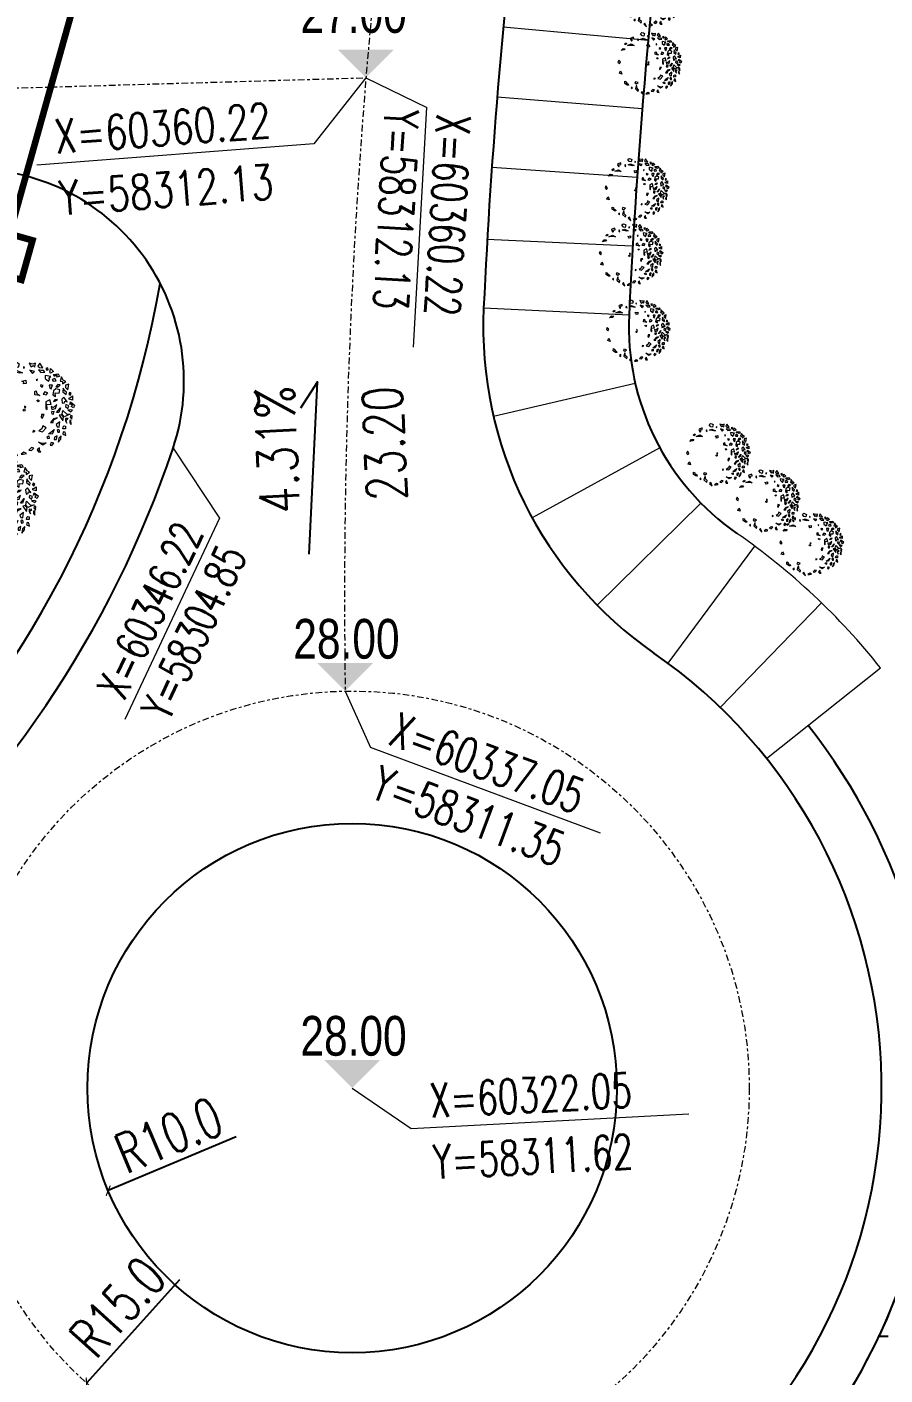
# Model space of a CAD drawing. Header units: inches. Extents: x 393 to 1582, y 246 to 1188.
# Drawn here: x 1263.3 to 1295.8, y 520.4 to 571.3 of the extents above; entities that cross this region are included whole.
import ezdxf

# ---------------------------------------------------------------- set-up
doc = ezdxf.new("R2010")
doc.units = ezdxf.units.IN
doc.header["$MEASUREMENT"] = 0
for name, pattern in [('ACAD_ISO10W100', [18.5, 12, -3, 0.5, -3]), ('CENTERX2', [4, 2.5, -0.5, 0.5, -0.5]), ('DASHED2', [0.375, 0.25, -0.125]), ('DOTE', [2.4200000000000004, 2, -0.2, 0.02, -0.2])]:
    doc.linetypes.add(name, pattern=pattern)
for name, color, linetype in [('ELEV', 1, 'Continuous'), ('JIAJU', 8, 'Continuous'), ('ROAD-TEXT', 4, 'Continuous'), ('roadradiu', 3, 'Continuous'), ('车库边线', 4, 'DOTE')]:
    doc.layers.add(name, color=color, linetype=linetype)
for name, color, linetype, lineweight in [('parking', 30, 'Continuous', 18), ('ROAD', 1, 'Continuous', 25), ('ROAD-CENTER', 7, 'CENTERX2', 18), ('ROAD-ZB', 4, 'Continuous', 15), ('树', 84, 'Continuous', 15)]:
    doc.layers.add(name, color=color, linetype=linetype, lineweight=lineweight)
doc.styles.add('DIM_FONT', font='SIMPLEX.shx', dxfattribs={"width": 0.8})
doc.styles.add('FLS', font='', dxfattribs={"width": 0.8})
doc.styles.add('HZ', font='simplex.shx', dxfattribs={"width": 0.7, "bigfont": 'hztxt.shx'})
doc.styles.add('HZTXT', font='simplex.shx', dxfattribs={"width": 0.75, "bigfont": 'hztxt.shx'})
doc.styles.get('FLS').set_extended_font_data('创艺繁隶书')
doc.dimstyles.new('NORMAL', dxfattribs={"dimtxt": 1.5, "dimasz": 0.3, "dimexe": 0.5, "dimexo": 0.3, "dimgap": 0.3, "dimtad": 1, "dimdec": 1, "dimzin": 1, "dimdsep": 46, "dimtxsty": 'HZ', "dimblk": 'ARCHTICK', "dimcen": 0, "dimclrt": 256, "dimadec": 0, "dimazin": 0, "dimtfac": 1, "dimtdec": 1, "dimtofl": 0, "dimtmove": 0, "dimatfit": 3, "dimldrblk": 'ARCHTICK', "dimfxl": 1, "dimtolj": 2, "dimtzin": 0, "dimarcsym": 0})

# ---------------------------------------------------------------- blocks, each defined once
blk = doc.blocks.new('GPPMTR01')
at = {"color": 0, "linetype": 'ByBlock'}
for points in [[(-0.2629462692984232, 0.454108427604193), (-0.2695533092463437, 0.4313884525779524), (-0.2483370891198075, 0.4311201640620341), (-0.2432341611944081, 0.4469651677472525)], [(-0.2145521100269007, 0.4434206345124865), (-0.2184191251649934, 0.4556669115755305), (-0.2419983376878054, 0.4750564484955148), (-0.1986527343928656, 0.4861755566688856), (-0.1987071956223864, 0.4485234731571818)], [(-0.1729788179896959, 0.4688807236292588), (-0.150794902167208, 0.5179200252688432), (-0.1200180935509205, 0.5164702851951389), (-0.1281290401757423, 0.4868748031436516), (-0.1436516690944788, 0.4982079171648279), (-0.1508493276844472, 0.4802681203185478), (-0.1448875640256448, 0.4701165471358614)], [(-0.1272703740756771, 0.4608785833985634), (-0.1326957303359808, 0.4285977163281774), (-0.1114795727059376, 0.4283294278122592), (-0.09649355653131922, 0.4594289326055634)], [(-0.1056669167511069, 0.5301077341899761), (-0.07307951152553828, 0.4959264380514251), (-0.0582670498972972, 0.5149161759783037), (-0.03456719235899085, 0.5035222617976133), (-0.03752968682737597, 0.5452995602437609), (-0.06419210400898144, 0.5301077341899761)], [(-0.03752968682737597, 0.4769368786859544), (-0.05530456435698251, 0.4541493181666856), (-0.04345459541151248, 0.4237658446205244), (-0.03160469789060575, 0.438957581393605)], [(0.006907685558048658, 0.4427555825474032), (-0.02567971788190592, 0.412372109001242), (-0.01975480036969901, 0.3819886354550809), (0.01579508861057028, 0.3516052511896238), (0.04541999758213975, 0.3667969879627044), (0.009870108601870453, 0.385786547328175), (0.03357012684544426, 0.4199680220281344)], [(0.00488750428143043, 0.5591320875771277), (-0.004942283387421384, 0.522511999724492), (0.01579508861057028, 0.5111181748245056), (0.0513449329504875, 0.5187139985706939)], [(0.009870108601870453, 0.4845326131514385), (0.04245748525761382, 0.4617451419128738), (0.08393238995886458, 0.4769368786859544), (0.06615749457311718, 0.4921286154590351), (0.04245748525761382, 0.4845326131514385)], [(0.1046697083884338, 0.5301077341899761), (0.08393238995886458, 0.5187139985706939), (0.09874477302008597, 0.5035222617976133), (0.1135572453620115, 0.5111181748245056)], [(0.1579945731070841, 0.4465534051397933), (0.09578226069556005, 0.4427555825474032), (0.1046697083884338, 0.412372109001242), (0.1461445238089803, 0.3933825496357715), (0.1550320607825582, 0.4161701101550404), (0.1402195884406326, 0.4275638457743227)], [(0.1313321407477589, 0.4883306143052368), (0.1372570761161067, 0.4997244392052232), (0.1342946530722849, 0.5301077341899761), (0.1728069561683055, 0.5073201736707073), (0.1461445238089803, 0.4807347905590486)], [(0.1787319808173574, 0.4769368786859544), (0.2290943332114818, 0.4959264380514251), (0.2498317409217552, 0.4731388775321562), (0.22316930856243, 0.4579471407590756), (0.2202067962379041, 0.4769368786859544), (0.2024319008521567, 0.4693410549397661), (0.1994693885276307, 0.4579471407590756)], [(0.2053944131766826, 0.438957581393605), (0.1787319808173574, 0.4199680220281344), (0.1935443638785789, 0.4047762852550539), (0.2261316423255476, 0.4161701101550404)], [(0.2676065470267984, 0.4503514062935914), (0.2527940746848728, 0.4351595802398068), (0.2409442932288814, 0.4085741078474439), (0.2735316609565545, 0.4275638457743227)], [(-0.4116768515759224, 0.3053779346073979), (-0.3644640545814815, 0.3042507657177246), (-0.3674178173970024, 0.3281527279859759), (-0.342602870648292, 0.3368543825335497), (-0.374238595350616, 0.3643005209137503), (-0.3823495687596492, 0.3347051281429671)], [(-0.3540263367420504, 0.4040750746047969), (-0.3350825783777999, 0.3712300427649974), (-0.3123625140708551, 0.3778369041515095), (-0.2925959447373191, 0.4083456385255687)], [(-0.3041535997293888, 0.3098280420241803), (-0.3426659028254095, 0.2718487447318308), (-0.2982286643610411, 0.2794445684780191)], [(-0.2977531553308311, 0.3548484620479426), (-0.258597227638719, 0.3617780731798937), (-0.2400121991436729, 0.4018472531945776), (-0.2633232124312709, 0.4000208378301383), (-0.2747105198398557, 0.3778912761003262)], [(-0.2152789442392437, 0.2946363052510997), (-0.2152789442392437, 0.2756465673242208), (-0.20639149654637, 0.2832424803511132)], [(-0.1661580400360822, 0.4327330199821884), (-0.2074632221187771, 0.3860567107388801), (-0.1796944232738414, 0.3708567601410193), (-0.136939751103414, 0.3867562250557586), (-0.1467685834687316, 0.4091538967400805), (-0.1652991596623272, 0.406736532394988)], [(-0.1234417942807135, 0.3136259538972744), (-0.144179228775198, 0.2946363052510997), (-0.1352917542981131, 0.2870404815049115), (-0.1145543912281919, 0.2946363052510997)], [(-0.0790044942126592, 0.4009782841012556), (-0.09677937084945872, 0.3705949891165027), (-0.06419210400898144, 0.3592010749358121), (-0.0493795843482827, 0.3705949891165027)], [(-0.03160469789060575, 0.3174239550510727), (-0.0582670498972972, 0.2946363052510997), (-0.04345459541151248, 0.2642529209856426), (-0.02271722341352081, 0.2908384826587097)], [(0.04541999758213975, 0.2946363052510997), (0.04245748525761382, 0.249061184212562), (0.1046697083884338, 0.2110818869202126), (0.1194821807303593, 0.2186777106664009), (0.06911991761693899, 0.245263272339468), (0.09578226069556005, 0.2832424803511132)], [(0.08393238995886458, 0.3705949891165027), (0.07208242994146492, 0.3440093381627315), (0.08096987763433859, 0.3212217776434627), (0.08393238995886458, 0.3440093381627315)], [(0.128369628423233, 0.3364135144165433), (0.1372570761161067, 0.2870404815049115), (0.1135572453620115, 0.2718487447318308), (0.1461445238089803, 0.2604549198318444), (0.1579945731070841, 0.3022322182779921)], [(0.1994693885276307, 0.2908384826587097), (0.1787319808173574, 0.3516052511896238), (0.2113193485450304, 0.3098280420241803)], [(0.2142818608695563, 0.3592010749358121), (0.2735316609565545, 0.3743928117088927), (0.2913064670615976, 0.4085741078474439), (0.282419019368724, 0.3364135144165433), (0.2468692285972292, 0.332615513262745)], [(0.2498317409217552, 0.3250197787972609), (0.2409442932288814, 0.2984342171241938), (0.312043874771871, 0.3022322182779921), (0.282419019368724, 0.3288176013896509)], [(0.3150063870963969, 0.4161701101550404), (0.3061189394035232, 0.4009782841012556), (0.3179688994209229, 0.3895845484819733), (0.3475938441047739, 0.3933825496357715)], [(0.3209314117454488, 0.3629990760896104), (0.3061189394035232, 0.3402115155703414), (0.3268563471137964, 0.3250197787972609), (0.3564812917976476, 0.3250197787972609), (0.3268563471137964, 0.3364135144165433)], [(0.3505561778678916, 0.3819886354550809), (0.3475938441047739, 0.3705949891165027), (0.3683312518150473, 0.3554030737820138), (0.3920310825691424, 0.3592010749358121)], [(0.3861060579200905, 0.2566570079587503), (0.3683312518150473, 0.2718487447318308), (0.3653687394905213, 0.2870404815049115), (0.377218699507921, 0.2984342171241938), (0.4009186195427203, 0.2832424803511132)], [(-0.481902910709679, 0.195890150147132), (-0.4611655029994058, 0.2072838857664143), (-0.4315405583155546, 0.1769005015009573), (-0.4522780553065321, 0.1541129409816885), (-0.4937528707270786, 0.1503151183892985), (-0.4996778060954264, 0.1769005015009573)], [(-0.4167280859736291, 0.1085378199431508), (-0.4108031506052814, 0.1503151183892985), (-0.357478375167335, 0.188294415681648), (-0.3693283351847346, 0.1617088540085809)], [(-0.393028255219534, 0.2414652711856697), (-0.4078407275614596, 0.2300714462856832), (-0.3959906782633557, 0.2262735344125891)], [(-0.2834161920191156, 0.1389212042086079), (-0.2686037196771899, 0.1806984133740515), (-0.2389788642740429, 0.165506765881675), (-0.2478663119669166, 0.1389212042086079), (-0.2626787843088422, 0.1503151183892985)], [(-0.06419210400898144, 0.2072838857664143), (-0.08492947332855197, 0.1844964145278497), (-0.1145543912281919, 0.2034859738933202), (-0.1145543912281919, 0.2186777106664009), (-0.08492947332855197, 0.2072838857664143), (-0.0523420698885974, 0.2262735344125891)], [(-0.01975480036969901, 0.188294415681648), (-0.007904768927736073, 0.1920922382740379), (0.0009827055493488537, 0.1769005015009573), (-0.01975480036969901, 0.1693046777547691)], [(0.1520696377387363, 0.1617088540085809), (0.1372570761161067, 0.1389212042086079), (0.1579945731070841, 0.1199316448431374), (0.1757694684928315, 0.1275274685893256), (0.1609570854316101, 0.1427192053624062)], [(0.1787319808173574, 0.2718487447318308), (0.1668820207999577, 0.245263272339468), (0.1846569161857051, 0.2376674485932797), (0.1994693885276307, 0.252859006804952)], [(0.2527940746848728, 0.2680509221394409), (0.2409442932288814, 0.2262735344125891), (0.2587190993339247, 0.1769005015009573), (0.2735316609565545, 0.2034859738933202), (0.2527940746848728, 0.2186777106664009)], [(0.3031564270789972, 0.2680509221394409), (0.3090814517280491, 0.2186777106664009), (0.3357438840873743, 0.2148798880740108), (0.3505561778678916, 0.2338694474394814)], [(0.3475938441047739, 0.173102500347159), (0.377218699507921, 0.1275274685893256), (0.3564812917976476, 0.09714408432386853), (0.3535187794731217, 0.1275274685893256)], [(0.4009186195427203, 0.2072838857664143), (0.3831435455955646, 0.2186777106664009), (0.3653687394905213, 0.2110818869202126), (0.3683312518150473, 0.195890150147132), (0.3920310825691424, 0.1920922382740379)], [(0.430543385665163, 0.2604549198318444), (0.4186934256477634, 0.245263272339468), (0.436468499594919, 0.2300714462856832), (0.466093354998066, 0.249061184212562)], [(0.4216559379722892, 0.165506765881675), (0.4186934256477634, 0.1351233816162179), (0.4394309226387408, 0.1199316448431374), (0.4512808826561406, 0.1389212042086079)], [(0.4423933456825628, 0.2034859738933202), (0.4512808826561406, 0.1693046777547691), (0.4868307627083394, 0.1389212042086079), (0.4720182903664139, 0.1806984133740515)], [(-0.481902910709679, 0.01358969277719271), (-0.5056028307444783, 0.02498341946840464), (-0.514490278437352, -0.02438975629235373), (-0.5056028307444783, -0.03578347851953046), (-0.4641280153239317, -0.03578347851953046), (-0.4700529506922794, -0.02438975629235373), (-0.4937528707270786, -0.01679382540932053)], [(-0.4463530306574802, 0.07055861193150559), (-0.4315405583155546, 0.05536669659701674), (-0.4137656629298072, 0.06676061077770734)], [(-0.01975480036969901, 0.03257914500581832), (-0.03456719235899085, 0.02498341946840464), (-0.02567971788190592, 0.01738756000993476), (-0.013829686439943, 0.0211854183146064)], [(0.2498317409217552, 0.08575017014317791), (0.2705691486320285, 0.06296269890461323), (0.2735316609565545, 0.0211854183146064), (0.3031564270789972, 0.05156886507655634), (0.2853815316932499, 0.1085378199431508)], [(0.4009186195427203, 0.07815434639698968), (0.3979561964988984, 0.06296269890461323), (0.3742561871833951, 0.06676061077770734), (0.377218699507921, 0.08954817129697619)], [(0.4275809626213412, 0.02498341946840464), (0.430543385665163, -0.02059175513855549), (0.377218699507921, -0.04337927101747224), (0.4098059779548898, -0.01299595817657849)], [(0.4512808826561406, 0.07435643452389558), (0.469055867322592, 0.05156886507655634), (0.4838683396645175, 0.06296269890461323), (0.4720182903664139, 0.09334617245077441)], [(-0.4670904383677534, -0.130731699430228), (-0.4641280153239317, -0.1573171718225909), (-0.481902910709679, -0.1535192599494968), (-0.4848654230342049, -0.1269337875571338)], [(-0.4374655829646065, -0.130731699430228), (-0.4285781352717328, -0.06616685832095229), (-0.3811782952021343, -0.03958140735595835), (-0.4078407275614596, -0.07756064750865711)], [(0.2557565870093988, -0.01299595817657849), (0.2409442932288814, -0.02818761638263944), (0.2527940746848728, -0.03958140735595835)], [(0.4068436441917722, -0.1193378923863823), (0.3890685702446164, -0.1383276124571204), (0.3979561964988984, -0.1763068204687656), (0.4186934256477634, -0.1535192599494968)], [(0.436468499594919, -0.06616685832095229), (0.4423933456825628, -0.09655030508290223), (0.466093354998066, -0.09655030508290223), (0.4809058273399915, -0.07376278920398549), (0.4601683303490142, -0.07756064750865711)], [(-0.4196906875788592, -0.2598612387996526), (-0.4315405583155546, -0.218083940353505), (-0.4108031506052814, -0.1877006453687521), (-0.4019157029124076, -0.214286117761115), (-0.4108031506052814, -0.2294777652534915)], [(0.1698444438437796, -0.2864467111920156), (0.1372570761161067, -0.3168301847381768), (0.1491071254142104, -0.3358198333843515), (0.1757694684928315, -0.3206280966112709)], [(0.4157310026039416, -0.218083940353505), (0.3890685702446164, -0.2332757664072897), (0.3920310825691424, -0.271254974418935), (0.4068436441917722, -0.2484675031803703)], [(-0.265641207352664, -0.3662033069305126), (-0.3041535997293888, -0.3737991306767008), (-0.2834161920191156, -0.4003846030690638), (-0.2508288242914426, -0.3927886900421714)], [(0.1876194285102311, -0.4307679873345209), (0.2113193485450304, -0.4231721635883326), (0.1876194285102311, -0.407980426815252)], [(0.2053944131766826, -0.3320219215112574), (0.1994693885276307, -0.3434156571305397), (0.2350192685798296, -0.377597042549795), (0.2942689793861236, -0.3586073046229161), (0.2735316609565545, -0.3396177452574455), (0.2350192685798296, -0.3510115701574321)], [(0.3268563471137964, -0.3054363598381903), (0.3327813717628483, -0.3282239203574591), (0.3890685702446164, -0.3130322728650827)], [(-0.1145543912281919, -0.4725451964999643), (-0.1382542487664982, -0.4383639003614132), (-0.1056669167511069, -0.4383639003614132), (-0.08492947332855197, -0.4459597241076015)], [(0.07208242994146492, -0.4801410202461526), (0.04245748525761382, -0.461151460880682), (0.06023238064336118, -0.4497577252613997), (0.06615749457311718, -0.4535556371344939), (0.09578226069556005, -0.4535556371344939), (0.09578226069556005, -0.4383639003614132), (0.1254072053794111, -0.4421618122345073), (0.1135572453620115, -0.461151460880682)]]:
    blk.add_lwpolyline(points, close=True, dxfattribs=at)
blk.add_circle((0, 0), 0.01003491861934691, dxfattribs=at)
blk = doc.blocks.new('_ARCHTICK')
at = {"color": 0, "linetype": 'ByBlock', "const_width": 0.15}
blk.add_lwpolyline([(-0.5, -0.5), (0.5, 0.5)], dxfattribs=at)
blk = doc.blocks.new('*D229')
at = {"layer": 'DEFPOINTS', "color": 0, "ltscale": 0.3, "transparency": 16777216}
for p in [(1275.635495153534, 531.2640353297384), (1266.416704065619, 527.3892590942479)]:
    blk.add_point(p, dxfattribs=at)
at = {"layer": 'roadradiu', "color": 0, "lineweight": -2, "ltscale": 0.3, "transparency": 16777216}
blk.add_line((1271.256569386841, 529.4235166179086), (1266.416704065619, 527.3892590942479), dxfattribs=at)
at = {"layer": 'roadradiu', "color": 0, "lineweight": -2, "ltscale": 0.3, "transparency": 16777216, "xscale": 0.3, "yscale": 0.3, "zscale": 0.3, "rotation": 202.7976405445404}
blk.add_blockref('_ARCHTICK', (1266.416704065619, 527.3892590942479), dxfattribs=at)
at = {"layer": 'roadradiu', "ltscale": 0.3, "transparency": 16777216, "insert": (1268.706348954146, 529.4906042073889), "char_height": 1.5, "attachment_point": 5, "rotation": 22.7976405445404, "style": 'HZ'}
blk.add_mtext('\\A2;R10.0', dxfattribs=at)
blk = doc.blocks.new('*D230')
at = {"layer": 'DEFPOINTS', "color": 0, "ltscale": 0.3, "transparency": 16777216}
for p in [(1275.635495153657, 531.2640353298186), (1265.595812215624, 520.1193161092372)]:
    blk.add_point(p, dxfattribs=at)
at = {"layer": 'roadradiu', "color": 0, "lineweight": -2, "ltscale": 0.3, "transparency": 16777216}
blk.add_line((1269.109701243933, 524.0199678364378), (1265.595812215624, 520.1193161092372), dxfattribs=at)
at = {"layer": 'roadradiu', "color": 0, "lineweight": -2, "ltscale": 0.3, "transparency": 16777216, "xscale": 0.3, "yscale": 0.3, "zscale": 0.3, "rotation": 227.9859980761087}
blk.add_blockref('_ARCHTICK', (1265.595812215624, 520.1193161092372), dxfattribs=at)
at = {"layer": 'roadradiu', "ltscale": 0.3, "transparency": 16777216, "insert": (1266.773420043107, 522.9953141629142), "char_height": 1.5, "attachment_point": 5, "rotation": 47.98599807610869, "style": 'HZ'}
blk.add_mtext('\\A2;R15.0', dxfattribs=at)
blk = doc.blocks.new('*D366')
at = {"layer": 'DEFPOINTS', "color": 0, "ltscale": 0.3, "transparency": 16777216}
for p in [(1186.266564811057, 889.5602582818965), (1351.243188341855, 417.5616209020873)]:
    blk.add_point(p, dxfattribs=at)
at = {"layer": 'roadradiu', "color": 0, "lineweight": -2, "ltscale": 0.3, "transparency": 16777216}
blk.add_line((1189.230186723335, 881.0813266953061), (1186.266564811057, 889.5602582818965), dxfattribs=at)
at = {"layer": 'roadradiu', "color": 0, "lineweight": -2, "ltscale": 0.3, "transparency": 16777216, "xscale": 0.5, "yscale": 0.5, "zscale": 0.5, "rotation": 109.2659378040136}
blk.add_blockref('_ARCHTICK', (1186.266564811057, 889.5602582818965), dxfattribs=at)
at = {"layer": 'roadradiu', "ltscale": 0.3, "transparency": 16777216, "insert": (1189.256270614178, 884.1889696333924), "char_height": 1.5, "attachment_point": 5, "rotation": 289.2659378040137, "style": 'HZ'}
blk.add_mtext('\\A2;R500.0', dxfattribs=at)
blk = doc.blocks.new('*D367')
at = {"layer": 'DEFPOINTS', "color": 0, "ltscale": 0.3, "transparency": 16777216}
for p in [(1102.699822334727, 855.8109969237985), (1268.803820426708, 491.9298874692677)]:
    blk.add_point(p, dxfattribs=at)
at = {"layer": 'roadradiu', "color": 0, "lineweight": -2, "ltscale": 0.3, "transparency": 16777216}
blk.add_line((1105.544353302054, 849.5795329243863), (1102.699822334727, 855.8109969237985), dxfattribs=at)
at = {"layer": 'roadradiu', "color": 0, "lineweight": -2, "ltscale": 0.3, "transparency": 16777216, "xscale": 0.5, "yscale": 0.5, "zscale": 0.5, "rotation": 114.5356906864757}
blk.add_blockref('_ARCHTICK', (1102.699822334727, 855.8109969237985), dxfattribs=at)
at = {"layer": 'roadradiu', "ltscale": 0.3, "transparency": 16777216, "insert": (1105.284905728324, 852.6764365322638), "char_height": 1.5, "attachment_point": 5, "rotation": 294.5356906864757, "style": 'HZ'}
blk.add_mtext('\\A2;R400.0', dxfattribs=at)
blk = doc.blocks.new('*D368')
at = {"layer": 'DEFPOINTS', "color": 0, "ltscale": 0.3, "transparency": 16777216}
for p in [(1082.316932487506, 845.7979993793334), (1268.803820426708, 491.9298874692678)]:
    blk.add_point(p, dxfattribs=at)
at = {"layer": 'roadradiu', "color": 0, "lineweight": -2, "ltscale": 0.3, "transparency": 16777216}
blk.add_line((1085.510520443466, 839.738007962873), (1082.316932487506, 845.7979993793334), dxfattribs=at)
at = {"layer": 'roadradiu', "color": 0, "lineweight": -2, "ltscale": 0.3, "transparency": 16777216, "xscale": 0.5, "yscale": 0.5, "zscale": 0.5, "rotation": 117.7890269071793}
blk.add_blockref('_ARCHTICK', (1082.316932487506, 845.7979993793334), dxfattribs=at)
at = {"layer": 'roadradiu', "ltscale": 0.3, "transparency": 16777216, "insert": (1085.075738869174, 842.8151966120554), "char_height": 1.5, "attachment_point": 5, "rotation": 297.7890269071793, "style": 'HZ'}
blk.add_mtext('\\A2;R400.0', dxfattribs=at)

msp = doc.modelspace()

# ---------------------------------------------------------------- hatches: boundary and pattern name
at = {"layer": 'JIAJU', "linetype": 'ACAD_ISO10W100', "ltscale": 0.3}
h = msp.add_hatch(dxfattribs=at)
h.set_pattern_fill('ANGLE', color=0, scale=0.3, style=0)
h.set_pattern_definition([(0, (-57035.97997173201, -59790.78773423353), (0, 2.0955), [1.524, -0.5715]), (90, (-57035.97997173201, -59790.78773423353), (-2.0955, 1.283081307217396e-16), [1.524, -0.5715])])
edge = h.paths.add_edge_path()
edge.add_line((1283.503452798855, 503.9851972423194), (1283.592191480072, 499.0363687327181))
edge.add_line((1283.592191480072, 499.0363687327181), (1284.734983716562, 460.4161132731306))
edge.add_line((1284.734983716562, 460.4161132731306), (1287.749874075876, 460.4904105548986))
edge.add_line((1287.749874075876, 460.4904105548986), (1287.74678244041, 504.6106896398188))
edge.add_line((1287.74678244041, 504.6106896398188), (1294.291095964947, 504.6111722267152))
edge.add_line((1294.291095964947, 504.6111722267152), (1309.308493385748, 536.1667791065984))
edge.add_line((1309.308493385748, 536.1667791065985), (1328.380088110208, 536.1667196382906))
edge.add_line((1328.380088110208, 536.1667196382906), (1328.380088110208, 538.4720168085252))
edge.add_line((1328.380088110208, 538.4720168085252), (1296.440835540694, 538.4151059753705))
edge.add_arc((1275.635495153665, 531.2640353297458), 21.99999999997398, -39.6120568156835, 18.968523411346098, ccw=False)
edge.add_arc((1162.825424030272, 645.6686975724507), 182.5702879474493, 312.49720502657226, 315.29444399457816, ccw=False)
edge.add_arc((1296.47629516219, 503.1453395026174), 13.00000000026364, 142.5082929573078, 176.2958584262834)

# ---------------------------------------------------------------- linework, layer by layer
at = {"layer": 'ELEV', "color": 0}
for points in [[(1275.091817178321, 570.4908771453694), (1277.213137521897, 570.4908771453694), (1276.152477350109, 569.4302169735812)], [(1274.307326389107, 547.3223099502712), (1276.428646732683, 547.3223099502712), (1275.367986560895, 546.261649778483)], [(1274.307326389107, 547.3223099502712), (1276.428646732683, 547.3223099502712), (1275.367986560895, 546.261649778483)], [(1274.307326389107, 547.3223099502712), (1276.428646732683, 547.3223099502712), (1275.367986560895, 546.261649778483)], [(1274.307326389121, 547.3223099502858), (1276.428646732698, 547.3223099502858), (1275.36798656091, 546.2616497784976)], [(1274.574834981847, 532.3246955015485), (1276.696155325424, 532.3246955015485), (1275.635495153635, 531.2640353297603)], [(1274.574834981847, 532.3246955015485), (1276.696155325424, 532.3246955015485), (1275.635495153635, 531.2640353297603)], [(1274.574834981847, 532.3246955015485), (1276.696155325424, 532.3246955015485), (1275.635495153635, 531.2640353297603)], [(1274.574834981847, 532.3246955015485), (1276.696155325424, 532.3246955015485), (1275.635495153635, 531.2640353297603)]]:
    msp.add_solid(points, dxfattribs=at)
at = {"layer": 'JIAJU', "color": 0, "linetype": 'ACAD_ISO10W100', "ltscale": 0.3}
msp.add_lwpolyline([(1283.503452798855, 503.9851972423194), (1283.592191480072, 499.0363687327181), (1284.734983716562, 460.4161132731306), (1287.749874075876, 460.4904105548986, 0.02959805427590614), (1287.749874075876, 460.4904105548986), (1287.74678244041, 504.6106896398188), (1294.291095964947, 504.6111722267152), (1309.308493385748, 536.1667791065985), (1328.380088110208, 536.1667196382906), (1328.380088110208, 538.4720168085252), (1296.440835540694, 538.4151059753705, -0.2613220532045017), (1292.583835174695, 517.2371407863967, -0.01220586359084263), (1286.161556393222, 511.0577452135759, 0.1485035085030718)], format="xyb", close=True, dxfattribs=at)
at = {"layer": 'parking', "color": 0, "ltscale": 0.3}
for p, q in [((1286.815590394509, 570.8412586728947), (1281.338901744051, 571.3471059086506)), ((1286.591132815317, 568.2509794419885), (1281.109065007187, 568.6947502691611)), ((1286.396034223662, 565.65832361477), (1280.909290850157, 566.0399610778906)), ((1286.215610865294, 563.0643682962028), (1280.721629447858, 563.3216000689637)), ((1286.094010390896, 560.4672134443236), (1280.60002897346, 560.7244452170845)), ((1286.328953965343, 557.8778502954366), (1280.970992512064, 556.6359770872579)), ((1287.257099825417, 555.4491582065885), (1282.436485975342, 552.8012001048693)), ((1288.808927018059, 553.3630536156917), (1284.886739437404, 549.5073507508197)), ((1290.837713019211, 551.7370070722237), (1287.558803283494, 547.3212680689459)), ((1289.541077200725, 545.6388322998674), (1293.365112263674, 549.5919014666425)), ((1291.288346781353, 543.7134624619858), (1295.592880978978, 547.1370549233462))]:
    msp.add_line(p, q, dxfattribs=at)
msp.add_arc((1275.635495153635, 531.2640353297603), 25.5, 38.4968314817443, 55.25352081031002, dxfattribs=at)
at = {"layer": 'ROAD', "color": 0, "ltscale": 0.3}
msp.add_circle((1275.635495153635, 531.2640353297603), 10, dxfattribs=at)
at = {"layer": 'ROAD', "color": 0}
for centre, radius, start, end in [((1515.342871354625, 549.7336331082689), 229.499999999998, 171.9244123939798, 177.3193321328631), ((1515.342871354625, 549.7336331082689), 234.999999999998, 172.9779580166802, 177.3193321328631), ((1261.280189107006, 557.9770014158195), 8, 341.4759685597136, 91.72625776620876), ((1295.583614657365, 560.0229040186524), 15, 177.3193321328631, 235.25352081031), ((1295.583614657365, 560.0229040186524), 9.5, 177.3193321328631, 235.25352081031)]:
    msp.add_arc(centre, radius, start, end, dxfattribs=at)
at = {"layer": 'ROAD', "color": 0, "linetype": 'Continuous'}
for centre, radius, start, end in [((1261.280189107006, 557.9770014158195), 8, 341.4759685597136, 91.72625776620876), ((1230.938093573693, 568.1434776316665), 38, 279.7876156610181, 350.1786366029727), ((1230.938093573693, 568.1434776316665), 38, 279.7876156610181, 350.1786366029727), ((1230.938093573693, 568.1434776316665), 40, 279.7876156610181, 341.4759685597136), ((1230.938093573693, 568.1434776316665), 40, 279.7876156610181, 341.4759685597136), ((1275.635495153635, 531.2640353297603), 20, 306.5448201286308, 55.25352081031002), ((1275.635495153635, 531.2640353297603), 22, 306.5448201286308, 38.4968314817443)]:
    msp.add_arc(centre, radius, start, end, dxfattribs=at)
at = {"layer": 'ROAD-CENTER', "color": 5, "ltscale": 0.1}
msp.add_line((1136.692719565531, 565.3491124728164), (1276.152477350109, 569.4302169735666), dxfattribs=at)
msp.add_circle((1275.635495153635, 531.2640353297603), 15, dxfattribs=at)
msp.add_arc((1515.342871354624, 549.7336331082661), 239.9999999999973, 145.1252087980742, 180.8289038781162, dxfattribs=at)
at = {"layer": 'ROAD-TEXT', "color": 0}
msp.add_lwpolyline([(1274.013458630821, 551.4279369985153), (1274.013458630821, 551.4279369985153), (1274.323722719529, 557.9407632144931), (1273.678059495914, 556.9529677498714)], dxfattribs=at)
at = {"layer": 'ROAD-ZB', "color": 0, "ltscale": 0.3}
for p, q in [((1276.152477350109, 569.4302169735666), (1274.187397153584, 566.9332197564137)), ((1274.187397153584, 566.9332197564137), (1263.718368195384, 566.127345900065))]:
    msp.add_line(p, q, dxfattribs=at)
for points in [[(1276.152477350109, 569.4302169735666), (1278.456128387772, 568.3115129773497)], [(1277.944837855075, 559.248434047534), (1278.456128387772, 568.3115129773497)], [(1268.865712990331, 555.4353823618577), (1270.617651838112, 552.7895640134731)], [(1270.617651838112, 552.7895640134731), (1267.040150433082, 545.1894664024577)], [(1275.36798656091, 546.2616497784976), (1276.329800432768, 544.1288825280927)], [(1285.018829888738, 540.8943287789217), (1276.329800432768, 544.1288825280927)], [(1275.635495153635, 531.2640353297603), (1277.868122743058, 529.7330156210656)], [(1275.635495153635, 531.2640353297603), (1277.868122743058, 529.7330156210656)], [(1275.635495153635, 531.2640353297603), (1277.868122743058, 529.7330156210656)], [(1277.868122743058, 529.7330156210656), (1288.353381583992, 530.2892053716561)], [(1277.868122743058, 529.7330156210656), (1288.353381583992, 530.2892053716561)]]:
    msp.add_lwpolyline(points, dxfattribs=at)
at = {"layer": '车库边线', "color": 0, "linetype": 'DASHED2', "const_width": 0.25}
msp.add_lwpolyline([(1132.349613831023, 622.0917987860586), (1134.269134361313, 557.2201920338113), (1139.766727833995, 557.3828632557189), (1140.757543516034, 523.897519246587), (1143.705835026807, 523.9847578147011), (1143.732453955572, 523.085151557737), (1145.281775752419, 523.1309952657313), (1145.255156823654, 524.0306015226953), (1252.508625378928, 527.2041815393305), (1262.273288240185, 562.0383634448873), (1263.13971657611, 561.7948429671661), (1263.558083620484, 563.2873137195121), (1262.691655284559, 563.5308341972406), (1274.226642246934, 604.6804201926708)], dxfattribs=at)

# ---------------------------------------------------------------- block references
at = {"layer": '树', "rotation": 300.5404110417522}
for p, xscale, yscale, zscale in [((1286.918069618494, 572.5032717966307), 2.323789498232539, 2.323789498230326, 2.323789498232539), ((1286.8106945462, 569.9276832440438), 2.323789498232539, 2.323789498230326, 2.323789498232539), ((1286.32889914496, 565.1765688885563), 2.323789498232539, 2.323789498230326, 2.323789498232539), ((1286.104010152115, 562.7041595606489), 2.323789498232539, 2.323789498230326, 2.323789498232539), ((1286.373873608377, 559.8271730832704), 2.323789498232539, 2.323789498230326, 2.323789498232539), ((1263.243085376032, 556.8733308841903), 3.485684247348809, 3.485684247345489, 3.485684247348809), ((1289.402182894004, 555.1586134627061), 2.323789498232539, 2.323789498230326, 2.323789498232539), ((1261.872022984762, 553.4467770180046), 3.485684247348809, 3.485684247345489, 3.485684247348809), ((1291.279330356572, 553.4134929901985), 2.323789498232539, 2.323789498230326, 2.323789498232539), ((1292.9264961764, 551.7668845150685), 2.323789498232539, 2.323789498230326, 2.323789498232539)]:
    msp.add_blockref('GPPMTR01', p, dxfattribs=dict(at, xscale=xscale, yscale=yscale, zscale=zscale))

# ---------------------------------------------------------------- texts
at = {"layer": 'ELEV', "color": 0, "style": 'FLS', "width": 0.8}
for s, p in [('27.00', (1273.681456591215, 571.126038454465)), ('28.00', (1273.408937440117, 547.485943588391)), ('28.00', (1273.408937440117, 547.485943588391)), ('28.00', (1273.408937440117, 547.485943588391)), ('28.00', (1273.676446032857, 532.4883291396683)), ('28.00', (1273.676446032857, 532.4883291396683)), ('28.00', (1273.676446032857, 532.4883291396683)), ('28.00', (1273.676446032857, 532.4883291396683))]:
    msp.add_text(s, height=1.5, dxfattribs=at).set_placement(p)
at = {"layer": 'ROAD-TEXT', "color": 0}
for s, style, width, p in [('4.31%', 'DIM_FONT', 0.8, (1273.656757074591, 552.9903578798613)), ('23.20', 'HZTXT', 0.75, (1277.704402968609, 553.4833111002073))]:
    msp.add_text(s, height=1.5, rotation=92.6415173815511, dxfattribs=dict(at, style=style, width=width)).set_placement(p)
at = {"layer": 'ROAD-ZB', "color": 0, "ltscale": 0.3}
for s, height, rotation, style, width, p in [('X=60360.22', 1.3, 4.399999999956512, 'HZTXT', 0.75, (1264.437388124004, 566.5587799532433)), ('Y=58312.13', 1.3, 266.7693269745747, 'HZ', 0.7, (1276.861494603161, 568.2674649396569)), ('X=60360.22', 1.3, 266.7693269745747, 'HZ', 0.7, (1278.819614338108, 568.0972590472803)), ('Y=58312.13', 1.3, 4.399999999956512, 'HZTXT', 0.75, (1264.6157598644, 564.240632304317)), ('X=60346.22', 1.2, 64.79000000005547, 'HZ', 0.7, (1267.024286939546, 545.8600992003259)), ('Y=58304.85', 1.2, 64.79000000005547, 'HZ', 0.7, (1268.70712701024, 545.0678559949439)), ('X=60337.05', 1.3, 339.5804121137344, 'HZ', 0.7, (1276.930339079919, 544.2751745440684)), ('Y=58311.35', 1.3, 339.5804121137344, 'HZ', 0.7, (1276.267125687927, 542.2523689679866)), ('X=60322.05', 1.3, 3.040000000076172, 'HZ', 0.7, (1278.597179889178, 530.1472627425966)), ('X=60322.05', 1.3, 3.040000000076172, 'HZ', 0.7, (1278.597179889178, 530.1472627425966)), ('Y=58311.62', 1.3, 3.040000000076172, 'HZ', 0.7, (1278.720481889382, 527.8255345895296)), ('Y=58311.62', 1.3, 3.040000000076172, 'HZ', 0.7, (1278.720481889382, 527.8255345895296))]:
    msp.add_text(s, height=height, rotation=rotation, dxfattribs=dict(at, style=style, width=width)).set_placement(p)

# ---------------------------------------------------------------- dimensions: what is measured, and where the dimension line sits
at = {"layer": 'roadradiu', "color": 0, "ltscale": 0.3}
for center, mpoint, override, picture, middle in [((1351.243188341855, 417.5616209020873), (1186.266564811057, 889.5602582818965), {"dimasz": 0.5, "dimzin": 0}, '*D366', (1188.265073475681, 883.8425187239777)), ((1268.803820426708, 491.9298874692677), (1102.699822334727, 855.8109969237985), {"dimasz": 0.5, "dimzin": 0}, '*D367', (1104.329717816006, 852.2404135372724)), ((1268.803820426708, 491.9298874692678), (1082.316932487506, 845.7979993793334), {"dimasz": 0.5, "dimzin": 0}, '*D368', (1084.14683507541, 842.3256685312151)), ((1275.635495153657, 531.2640353298186), (1265.595812215624, 520.1193161092372), {"dimzin": 0}, '*D230', (1267.553550388544, 522.2925363572547)), ((1275.635495153534, 531.2640353297384), (1266.416704065619, 527.3892590942479), {"dimzin": 0}, '*D229', (1269.113200458877, 528.5226311431469))]:
    dim = msp.add_radius_dim(center=center, mpoint=mpoint, dimstyle='NORMAL', override=override, dxfattribs=at)
    dim.commit()
    dim.dimension.update_dxf_attribs({"geometry": picture, "text_midpoint": middle, "dimtype": 164})

doc.saveas('drawing.dxf')
